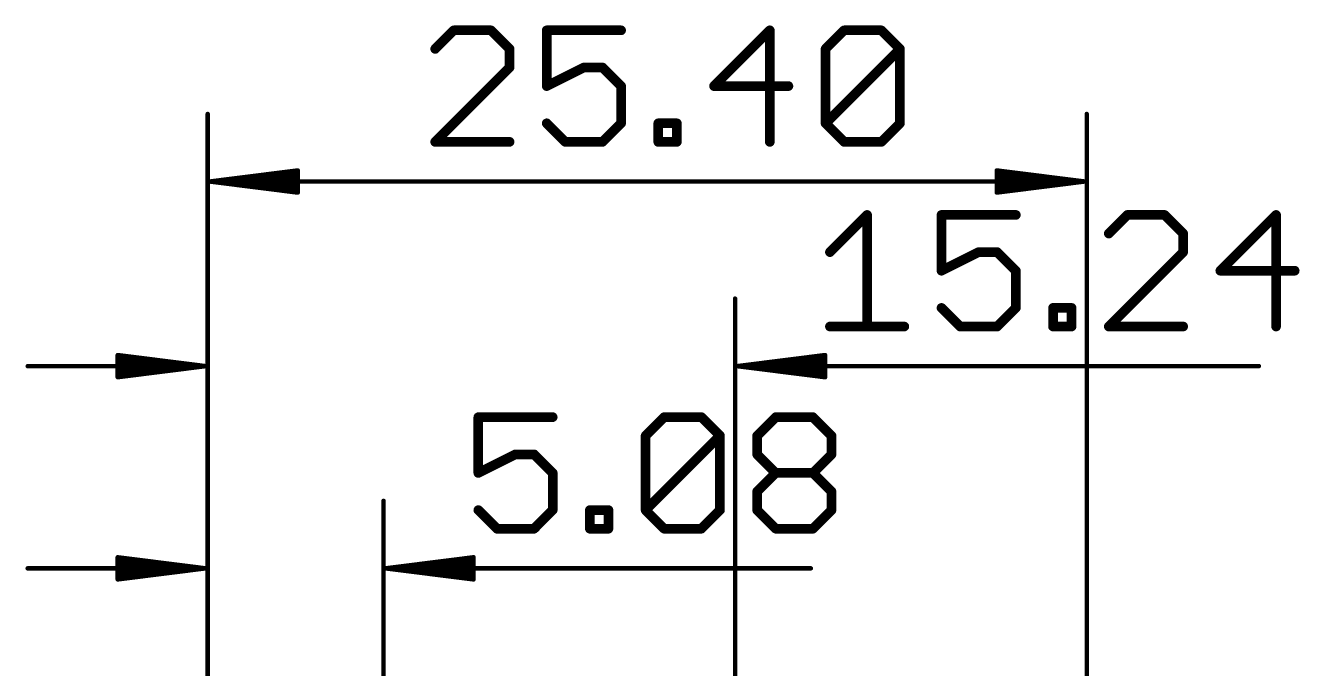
# Model space of a CAD drawing. Extents: x -5.3 to 38.6, y -12.7 to 40.8.
# Drawn here: x -5.27 to 31.55, y 22.25 to 40.83 of the extents above; entities that cross this region are included whole.
import ezdxf

# ---------------------------------------------------------------- set-up
doc = ezdxf.new("R2010")
doc.units = 0
doc.layers.add('47', color=253, linetype='CONTINUOUS')

msp = doc.modelspace()

# ---------------------------------------------------------------- linework, layer by layer
at = {"layer": '47'}
for points, const_width in [([(7.111, 40.6901), (6.5737, 40.1528)], 0.2794), ([(8.1854, 40.6901), (7.111, 40.6901)], 0.2794), ([(8.7226, 40.1528), (8.1854, 40.6901)], 0.2794), ([(11.9454, 40.6901), (9.7965, 40.6901)], 0.2794), ([(9.7965, 40.6901), (9.7965, 39.0784)], 0.2794), ([(16.2423, 40.6901), (14.6306, 39.0784)], 0.2794), ([(16.2423, 37.4667), (16.2423, 40.6901)], 0.2794), ([(17.8534, 40.1528), (18.3906, 40.6901)], 0.2794), ([(18.3906, 40.6901), (19.465, 40.6901)], 0.2794), ([(19.465, 40.6901), (20.0023, 40.1528)], 0.2794), ([(8.7226, 39.6156), (8.7226, 40.1528)], 0.2794), ([(17.8534, 38.0039), (17.8534, 40.1528)], 0.2794), ([(17.8534, 38.0039), (20.0023, 40.1528)], 0.2794), ([(20.0023, 40.1528), (20.0023, 38.0039)], 0.2794), ([(6.5737, 37.4667), (8.7226, 39.6156)], 0.2794), ([(9.7965, 39.0784), (10.8709, 39.6156)], 0.2794), ([(10.8709, 39.6156), (11.4082, 39.6156)], 0.2794), ([(11.4082, 39.6156), (11.9454, 39.0784)], 0.2794), ([(11.9454, 39.0784), (11.9454, 38.0039)], 0.2794), ([(14.6306, 39.0784), (16.7795, 39.0784)], 0.2794), ([(0, 17.272), (0, 38.272)], 0.13), ([(25.4, 21.082), (25.4, 38.272)], 0.13), ([(10.3337, 37.4667), (9.7965, 38.0039)], 0.2794), ([(11.9454, 38.0039), (11.4082, 37.4667)], 0.2794), ([(13.0192, 37.4667), (13.0192, 38.0039)], 0.2794), ([(13.0192, 38.0039), (13.5565, 38.0039)], 0.2794), ([(13.5565, 38.0039), (13.5565, 37.4667)], 0.2794), ([(18.3906, 37.4667), (17.8534, 38.0039)], 0.2794), ([(20.0023, 38.0039), (19.465, 37.4667)], 0.2794), ([(8.7226, 37.4667), (6.5737, 37.4667)], 0.2794), ([(11.4082, 37.4667), (10.3337, 37.4667)], 0.2794), ([(13.5565, 37.4667), (13.0192, 37.4667)], 0.2794), ([(19.465, 37.4667), (18.3906, 37.4667)], 0.2794), ([(0.065, 36.322), (2.6, 36.6412)], 0.13), ([(0.065, 36.322), (2.6, 36.582)], 0.13), ([(0.065, 36.322), (2.6, 36.452)], 0.13), ([(2.6, 36.6412), (2.6, 36.0028)], 0.13), ([(25.335, 36.322), (22.8, 36.6412)], 0.13), ([(22.8, 36.6412), (22.8, 36.0028)], 0.13), ([(25.335, 36.322), (22.8, 36.582)], 0.13), ([(25.335, 36.322), (22.8, 36.452)], 0.13), ([(0.065, 36.322), (25.335, 36.322)], 0.13), ([(2.6, 36.0028), (0.065, 36.322)], 0.13), ([(2.6, 36.192), (0.065, 36.322)], 0.13), ([(2.6, 36.062), (0.065, 36.322)], 0.13), ([(22.8, 36.0028), (25.335, 36.322)], 0.13), ([(22.8, 36.192), (25.335, 36.322)], 0.13), ([(22.8, 36.062), (25.335, 36.322)], 0.13), ([(17.9797, 34.2816), (19.0541, 35.3561)], 0.2794), ([(19.0541, 35.3561), (19.0541, 32.1327)], 0.2794), ([(23.3514, 35.3561), (21.2025, 35.3561)], 0.2794), ([(21.2025, 35.3561), (21.2025, 33.7444)], 0.2794), ([(26.5738, 35.3561), (26.0366, 34.8188)], 0.2794), ([(27.6483, 35.3561), (26.5738, 35.3561)], 0.2794), ([(28.1855, 34.8188), (27.6483, 35.3561)], 0.2794), ([(30.871, 35.3561), (29.2593, 33.7444)], 0.2794), ([(30.871, 32.1327), (30.871, 35.3561)], 0.2794), ([(28.1855, 34.2816), (28.1855, 34.8188)], 0.2794), ([(21.2025, 33.7444), (22.2769, 34.2816)], 0.2794), ([(22.2769, 34.2816), (22.8141, 34.2816)], 0.2794), ([(22.8141, 34.2816), (23.3514, 33.7444)], 0.2794), ([(26.0366, 32.1327), (28.1855, 34.2816)], 0.2794), ([(23.3514, 33.7444), (23.3514, 32.6699)], 0.2794), ([(29.2593, 33.7444), (31.4082, 33.7444)], 0.2794), ([(0, 17.526), (0, 32.938)], 0.13), ([(15.24, 21.082), (15.24, 32.938)], 0.13), ([(21.7397, 32.1327), (21.2025, 32.6699)], 0.2794), ([(23.3514, 32.6699), (22.8141, 32.1327)], 0.2794), ([(24.4252, 32.1327), (24.4252, 32.6699)], 0.2794), ([(24.4252, 32.6699), (24.9624, 32.6699)], 0.2794), ([(24.9624, 32.6699), (24.9624, 32.1327)], 0.2794), ([(17.9797, 32.1327), (20.1286, 32.1327)], 0.2794), ([(22.8141, 32.1327), (21.7397, 32.1327)], 0.2794), ([(24.9624, 32.1327), (24.4252, 32.1327)], 0.2794), ([(28.1855, 32.1327), (26.0366, 32.1327)], 0.2794), ([(-0.065, 30.988), (-2.6, 31.3072)], 0.13), ([(-2.6, 31.3072), (-2.6, 30.6688)], 0.13), ([(-0.065, 30.988), (-2.6, 31.248)], 0.13), ([(15.305, 30.988), (17.84, 31.3072)], 0.13), ([(15.305, 30.988), (17.84, 31.248)], 0.13), ([(17.84, 31.3072), (17.84, 30.6688)], 0.13), ([(-0.065, 30.988), (-5.2, 30.988)], 0.13), ([(-0.065, 30.988), (-2.6, 31.118)], 0.13), ([(-2.6, 30.6688), (-0.065, 30.988)], 0.13), ([(-2.6, 30.858), (-0.065, 30.988)], 0.13), ([(-2.6, 30.728), (-0.065, 30.988)], 0.13), ([(15.305, 30.988), (17.84, 31.118)], 0.13), ([(15.305, 30.988), (30.3719, 30.988)], 0.13), ([(17.84, 30.6688), (15.305, 30.988)], 0.13), ([(17.84, 30.858), (15.305, 30.988)], 0.13), ([(17.84, 30.728), (15.305, 30.988)], 0.13), ([(9.9686, 29.5141), (7.8197, 29.5141)], 0.2794), ([(7.8197, 29.5141), (7.8197, 27.9024)], 0.2794), ([(12.6538, 28.9768), (13.1911, 29.5141)], 0.2794), ([(13.1911, 29.5141), (14.2655, 29.5141)], 0.2794), ([(14.2655, 29.5141), (14.8027, 28.9768)], 0.2794), ([(15.8766, 28.9768), (16.4138, 29.5141)], 0.2794), ([(16.4138, 29.5141), (17.4883, 29.5141)], 0.2794), ([(17.4883, 29.5141), (18.0255, 28.9768)], 0.2794), ([(12.6538, 26.8279), (12.6538, 28.9768)], 0.2794), ([(12.6538, 26.8279), (14.8027, 28.9768)], 0.2794), ([(14.8027, 28.9768), (14.8027, 26.8279)], 0.2794), ([(15.8766, 28.4396), (15.8766, 28.9768)], 0.2794), ([(18.0255, 28.9768), (18.0255, 28.4396)], 0.2794), ([(7.8197, 27.9024), (8.8941, 28.4396)], 0.2794), ([(8.8941, 28.4396), (9.4314, 28.4396)], 0.2794), ([(9.4314, 28.4396), (9.9686, 27.9024)], 0.2794), ([(16.4138, 27.9024), (15.8766, 28.4396)], 0.2794), ([(18.0255, 28.4396), (17.4883, 27.9024)], 0.2794), ([(9.9686, 27.9024), (9.9686, 26.8279)], 0.2794), ([(15.8766, 27.3651), (16.4138, 27.9024)], 0.2794), ([(16.4138, 27.9024), (17.4883, 27.9024)], 0.2794), ([(17.4883, 27.9024), (18.0255, 27.3651)], 0.2794), ([(15.8766, 26.8279), (15.8766, 27.3651)], 0.2794), ([(18.0255, 27.3651), (18.0255, 26.8279)], 0.2794), ([(0, 17.018), (0, 27.096)], 0.13), ([(5.08, 21.082), (5.08, 27.096)], 0.13), ([(8.3569, 26.2907), (7.8197, 26.8279)], 0.2794), ([(9.9686, 26.8279), (9.4314, 26.2907)], 0.2794), ([(11.0425, 26.2907), (11.0425, 26.8279)], 0.2794), ([(11.0425, 26.8279), (11.5797, 26.8279)], 0.2794), ([(11.5797, 26.8279), (11.5797, 26.2907)], 0.2794), ([(13.1911, 26.2907), (12.6538, 26.8279)], 0.2794), ([(14.8027, 26.8279), (14.2655, 26.2907)], 0.2794), ([(16.4138, 26.2907), (15.8766, 26.8279)], 0.2794), ([(18.0255, 26.8279), (17.4883, 26.2907)], 0.2794), ([(9.4314, 26.2907), (8.3569, 26.2907)], 0.2794), ([(11.5797, 26.2907), (11.0425, 26.2907)], 0.2794), ([(14.2655, 26.2907), (13.1911, 26.2907)], 0.2794), ([(17.4883, 26.2907), (16.4138, 26.2907)], 0.2794), ([(-0.065, 25.146), (-2.6, 25.4652)], 0.13), ([(-2.6, 25.4652), (-2.6, 24.8268)], 0.13), ([(-0.065, 25.146), (-2.6, 25.406)], 0.13), ([(5.145, 25.146), (7.68, 25.4652)], 0.13), ([(5.145, 25.146), (7.68, 25.406)], 0.13), ([(7.68, 25.4652), (7.68, 24.8268)], 0.13), ([(-0.065, 25.146), (-5.2, 25.146)], 0.13), ([(-0.065, 25.146), (-2.6, 25.276)], 0.13), ([(-2.6, 24.8268), (-0.065, 25.146)], 0.13), ([(-2.6, 25.016), (-0.065, 25.146)], 0.13), ([(-2.6, 24.886), (-0.065, 25.146)], 0.13), ([(5.145, 25.146), (7.68, 25.276)], 0.13), ([(5.145, 25.146), (17.4271, 25.146)], 0.13), ([(7.68, 24.8268), (5.145, 25.146)], 0.13), ([(7.68, 25.016), (5.145, 25.146)], 0.13), ([(7.68, 24.886), (5.145, 25.146)], 0.13)]:
    msp.add_lwpolyline(points, dxfattribs=dict(at, const_width=const_width))
for points, const_width in [([(7.111, 40.7599, 1), (7.111, 40.6202)], 0.1397), ([(7.1604, 40.6407, 1), (7.0616, 40.7394)], 0.1397), ([(8.2348, 40.7394, 1), (8.136, 40.6407)], 0.1397), ([(8.1854, 40.6202, 1), (8.1854, 40.7599)], 0.1397), ([(9.8663, 40.6901, 1), (9.7266, 40.6901)], 0.1397), ([(9.7965, 40.7599, 1), (9.7965, 40.6202)], 0.1397), ([(11.9454, 40.6202, 1), (11.9454, 40.7599)], 0.1397), ([(16.3121, 40.6901, 1), (16.1724, 40.6901)], 0.1397), ([(16.2917, 40.6407, 1), (16.1929, 40.7394)], 0.1397), ([(18.3906, 40.7599, 1), (18.3906, 40.6202)], 0.1397), ([(18.44, 40.6407, 1), (18.3412, 40.7394)], 0.1397), ([(19.5144, 40.7394, 1), (19.4157, 40.6407)], 0.1397), ([(19.465, 40.6202, 1), (19.465, 40.7599)], 0.1397), ([(6.5243, 40.2022, 1), (6.6231, 40.1034)], 0.1397), ([(8.7925, 40.1528, 1), (8.6528, 40.1528)], 0.1397), ([(8.6732, 40.1034, 1), (8.772, 40.2022)], 0.1397), ([(17.9232, 40.1528, 1), (17.7835, 40.1528)], 0.1397), ([(17.804, 40.2022, 1), (17.9028, 40.1034)], 0.1397), ([(20.0721, 40.1528, 1), (19.9324, 40.1528)], 0.1397), ([(20.0517, 40.1034, 1), (19.9529, 40.2022)], 0.1397), ([(19.9529, 40.1034, 1), (20.0517, 40.2022)], 0.1397), ([(8.6528, 39.6156, 1), (8.7925, 39.6156)], 0.1397), ([(8.772, 39.5662, 1), (8.6732, 39.665)], 0.1397), ([(10.8709, 39.6855, 1), (10.8709, 39.5458)], 0.1397), ([(10.9022, 39.5531, 1), (10.8397, 39.6781)], 0.1397), ([(11.4576, 39.665, 1), (11.3588, 39.5662)], 0.1397), ([(11.4082, 39.5458, 1), (11.4082, 39.6855)], 0.1397), ([(9.7266, 39.0784, 1), (9.8663, 39.0784)], 0.1397), ([(9.7653, 39.1409, 1), (9.8277, 39.0159)], 0.1397), ([(12.0152, 39.0784, 1), (11.8755, 39.0784)], 0.1397), ([(11.896, 39.029, 1), (11.9948, 39.1278)], 0.1397), ([(14.6306, 39.1482, 1), (14.6306, 39.0085)], 0.1397), ([(14.5812, 39.1278, 1), (14.68, 39.029)], 0.1397), ([(16.7795, 39.0085, 1), (16.7795, 39.1482)], 0.1397), ([(0.0325, 38.272, 1), (-0.0325, 38.272)], 0.065), ([(25.4325, 38.272, 1), (25.3675, 38.272)], 0.065), ([(9.8459, 38.0533, 1), (9.7471, 37.9545)], 0.1397), ([(11.8755, 38.0039, 1), (12.0152, 38.0039)], 0.1397), ([(11.9948, 37.9545, 1), (11.896, 38.0533)], 0.1397), ([(13.0192, 38.0738, 1), (13.0192, 37.9341)], 0.1397), ([(13.0891, 38.0039, 1), (12.9494, 38.0039)], 0.1397), ([(13.6263, 38.0039, 1), (13.4866, 38.0039)], 0.1397), ([(13.5565, 37.9341, 1), (13.5565, 38.0738)], 0.1397), ([(17.7835, 38.0039, 1), (17.9232, 38.0039)], 0.1397), ([(17.9028, 38.0533, 1), (17.804, 37.9545)], 0.1397), ([(17.804, 38.0533, 1), (17.9028, 37.9545)], 0.1397), ([(19.9324, 38.0039, 1), (20.0721, 38.0039)], 0.1397), ([(20.0517, 37.9545, 1), (19.9529, 38.0533)], 0.1397), ([(6.5737, 37.5366, 1), (6.5737, 37.3969)], 0.1397), ([(6.5243, 37.5161, 1), (6.6231, 37.4173)], 0.1397), ([(8.7226, 37.3969, 1), (8.7226, 37.5366)], 0.1397), ([(10.3337, 37.5366, 1), (10.3337, 37.3969)], 0.1397), ([(10.2843, 37.4173, 1), (10.3831, 37.5161)], 0.1397), ([(11.3588, 37.5161, 1), (11.4576, 37.4173)], 0.1397), ([(11.4082, 37.3969, 1), (11.4082, 37.5366)], 0.1397), ([(13.0192, 37.5366, 1), (13.0192, 37.3969)], 0.1397), ([(13.5565, 37.3969, 1), (13.5565, 37.5366)], 0.1397), ([(18.3906, 37.5366, 1), (18.3906, 37.3969)], 0.1397), ([(18.3412, 37.4173, 1), (18.44, 37.5161)], 0.1397), ([(19.4157, 37.5161, 1), (19.5144, 37.4173)], 0.1397), ([(19.465, 37.3969, 1), (19.465, 37.5366)], 0.1397), ([(12.9494, 37.4667, 1), (13.0891, 37.4667)], 0.1397), ([(13.4866, 37.4667, 1), (13.6263, 37.4667)], 0.1397), ([(16.1724, 37.4667, 1), (16.3121, 37.4667)], 0.1397), ([(2.6325, 36.6412, 1), (2.5675, 36.6412)], 0.065), ([(2.6041, 36.609, 1), (2.5959, 36.6735)], 0.065), ([(2.6033, 36.5497, 1), (2.5967, 36.6143)], 0.065), ([(2.6017, 36.4195, 1), (2.5983, 36.4845)], 0.065), ([(22.8041, 36.6735, 1), (22.7959, 36.609)], 0.065), ([(22.8325, 36.6412, 1), (22.7675, 36.6412)], 0.065), ([(22.8033, 36.6143, 1), (22.7967, 36.5497)], 0.065), ([(22.8017, 36.4845, 1), (22.7983, 36.4195)], 0.065), ([(0.065, 36.3545, 1), (0.065, 36.2895)], 0.065), ([(0.0691, 36.3542, 1), (0.0609, 36.2898)], 0.065), ([(0.0633, 36.3545, 1), (0.0667, 36.2895)], 0.065), ([(0.0667, 36.3545, 1), (0.0633, 36.2895)], 0.065), ([(0.0683, 36.3543, 1), (0.0617, 36.2897)], 0.065), ([(0.0617, 36.3543, 1), (0.0683, 36.2897)], 0.065), ([(0.0609, 36.3542, 1), (0.0691, 36.2898)], 0.065), ([(2.5967, 36.0297, 1), (2.6033, 36.0943)], 0.065), ([(2.5983, 36.1595, 1), (2.6017, 36.2245)], 0.065), ([(22.7983, 36.2245, 1), (22.8017, 36.1595)], 0.065), ([(22.7967, 36.0943, 1), (22.8033, 36.0297)], 0.065), ([(25.3391, 36.2898, 1), (25.3309, 36.3542)], 0.065), ([(25.3309, 36.2898, 1), (25.3391, 36.3542)], 0.065), ([(25.3383, 36.2897, 1), (25.3317, 36.3543)], 0.065), ([(25.3317, 36.2897, 1), (25.3383, 36.3543)], 0.065), ([(25.3333, 36.2895, 1), (25.3367, 36.3545)], 0.065), ([(25.3367, 36.2895, 1), (25.3333, 36.3545)], 0.065), ([(25.335, 36.2895, 1), (25.335, 36.3545)], 0.065), ([(2.5675, 36.0028, 1), (2.6325, 36.0028)], 0.065), ([(2.5959, 35.9705, 1), (2.6041, 36.035)], 0.065), ([(22.7959, 36.035, 1), (22.8041, 35.9705)], 0.065), ([(22.7675, 36.0028, 1), (22.8325, 36.0028)], 0.065), ([(19.124, 35.3561, 1), (18.9843, 35.3561)], 0.1397), ([(19.1035, 35.3067, 1), (19.0048, 35.4054)], 0.1397), ([(21.2723, 35.3561, 1), (21.1326, 35.3561)], 0.1397), ([(21.2025, 35.4259, 1), (21.2025, 35.2862)], 0.1397), ([(23.3514, 35.2862, 1), (23.3514, 35.4259)], 0.1397), ([(26.5738, 35.4259, 1), (26.5738, 35.2862)], 0.1397), ([(26.6232, 35.3067, 1), (26.5244, 35.4054)], 0.1397), ([(27.6976, 35.4054, 1), (27.5989, 35.3067)], 0.1397), ([(27.6483, 35.2862, 1), (27.6483, 35.4259)], 0.1397), ([(30.9409, 35.3561, 1), (30.8012, 35.3561)], 0.1397), ([(30.9204, 35.3067, 1), (30.8216, 35.4054)], 0.1397), ([(25.9872, 34.8682, 1), (26.086, 34.7694)], 0.1397), ([(28.2553, 34.8188, 1), (28.1156, 34.8188)], 0.1397), ([(28.1361, 34.7694, 1), (28.2349, 34.8682)], 0.1397), ([(17.9303, 34.331, 1), (18.0291, 34.2322)], 0.1397), ([(22.2769, 34.3515, 1), (22.2769, 34.2118)], 0.1397), ([(22.3081, 34.2191, 1), (22.2457, 34.3441)], 0.1397), ([(22.8635, 34.331, 1), (22.7647, 34.2322)], 0.1397), ([(22.8141, 34.2118, 1), (22.8141, 34.3515)], 0.1397), ([(28.1156, 34.2816, 1), (28.2553, 34.2816)], 0.1397), ([(28.2349, 34.2322, 1), (28.1361, 34.331)], 0.1397), ([(21.1712, 33.8069, 1), (21.2337, 33.6819)], 0.1397), ([(23.4212, 33.7444, 1), (23.2815, 33.7444)], 0.1397), ([(29.2593, 33.8142, 1), (29.2593, 33.6745)], 0.1397), ([(31.4082, 33.6745, 1), (31.4082, 33.8142)], 0.1397), ([(21.1326, 33.7444, 1), (21.2723, 33.7444)], 0.1397), ([(23.302, 33.695, 1), (23.4007, 33.7938)], 0.1397), ([(29.2099, 33.7938, 1), (29.3087, 33.695)], 0.1397), ([(0.0325, 32.938, 1), (-0.0325, 32.938)], 0.065), ([(15.2725, 32.938, 1), (15.2075, 32.938)], 0.065), ([(21.2518, 32.7193, 1), (21.1531, 32.6205)], 0.1397), ([(23.4007, 32.6205, 1), (23.302, 32.7193)], 0.1397), ([(24.4252, 32.7398, 1), (24.4252, 32.6001)], 0.1397), ([(24.4951, 32.6699, 1), (24.3554, 32.6699)], 0.1397), ([(25.0323, 32.6699, 1), (24.8926, 32.6699)], 0.1397), ([(24.9624, 32.6001, 1), (24.9624, 32.7398)], 0.1397), ([(23.2815, 32.6699, 1), (23.4212, 32.6699)], 0.1397), ([(17.9797, 32.2026, 1), (17.9797, 32.0628)], 0.1397), ([(18.9843, 32.1327, 1), (19.124, 32.1327)], 0.1397), ([(20.1286, 32.0628, 1), (20.1286, 32.2026)], 0.1397), ([(21.7397, 32.2026, 1), (21.7397, 32.0628)], 0.1397), ([(21.6903, 32.0833, 1), (21.7891, 32.1821)], 0.1397), ([(22.7647, 32.1821, 1), (22.8635, 32.0833)], 0.1397), ([(22.8141, 32.0628, 1), (22.8141, 32.2026)], 0.1397), ([(24.4252, 32.2026, 1), (24.4252, 32.0628)], 0.1397), ([(24.3554, 32.1327, 1), (24.4951, 32.1327)], 0.1397), ([(24.8926, 32.1327, 1), (25.0323, 32.1327)], 0.1397), ([(24.9624, 32.0628, 1), (24.9624, 32.2026)], 0.1397), ([(26.0366, 32.2026, 1), (26.0366, 32.0628)], 0.1397), ([(25.9872, 32.1821, 1), (26.086, 32.0833)], 0.1397), ([(28.1855, 32.0628, 1), (28.1855, 32.2026)], 0.1397), ([(30.8012, 32.1327, 1), (30.9409, 32.1327)], 0.1397), ([(-2.5959, 31.3395, 1), (-2.6041, 31.275)], 0.065), ([(-2.5675, 31.3072, 1), (-2.6325, 31.3072)], 0.065), ([(-2.5967, 31.2803, 1), (-2.6033, 31.2157)], 0.065), ([(17.8725, 31.3072, 1), (17.8075, 31.3072)], 0.065), ([(17.8441, 31.275, 1), (17.8359, 31.3395)], 0.065), ([(17.8433, 31.2157, 1), (17.8367, 31.2803)], 0.065), ([(-5.2, 31.0205, 1), (-5.2, 30.9555)], 0.065), ([(-2.5983, 31.1505, 1), (-2.6017, 31.0855)], 0.065), ([(-2.6017, 30.8905, 1), (-2.5983, 30.8255)], 0.065), ([(-0.0609, 30.9558, 1), (-0.0691, 31.0202)], 0.065), ([(-0.0691, 30.9558, 1), (-0.0609, 31.0202)], 0.065), ([(-0.0617, 30.9557, 1), (-0.0683, 31.0203)], 0.065), ([(-0.0683, 30.9557, 1), (-0.0617, 31.0203)], 0.065), ([(-0.0667, 30.9555, 1), (-0.0633, 31.0205)], 0.065), ([(-0.0633, 30.9555, 1), (-0.0667, 31.0205)], 0.065), ([(-0.065, 30.9555, 1), (-0.065, 31.0205)], 0.065), ([(15.305, 31.0205, 1), (15.305, 30.9555)], 0.065), ([(15.3091, 31.0202, 1), (15.3009, 30.9558)], 0.065), ([(15.3033, 31.0205, 1), (15.3067, 30.9555)], 0.065), ([(15.3067, 31.0205, 1), (15.3033, 30.9555)], 0.065), ([(15.3083, 31.0203, 1), (15.3017, 30.9557)], 0.065), ([(15.3017, 31.0203, 1), (15.3083, 30.9557)], 0.065), ([(15.3009, 31.0202, 1), (15.3091, 30.9558)], 0.065), ([(17.8417, 31.0855, 1), (17.8383, 31.1505)], 0.065), ([(17.8383, 30.8255, 1), (17.8417, 30.8905)], 0.065), ([(30.3719, 30.9555, 1), (30.3719, 31.0205)], 0.065), ([(-2.6033, 30.7603, 1), (-2.5967, 30.6957)], 0.065), ([(-2.6041, 30.701, 1), (-2.5959, 30.6365)], 0.065), ([(-2.6325, 30.6688, 1), (-2.5675, 30.6688)], 0.065), ([(17.8075, 30.6688, 1), (17.8725, 30.6688)], 0.065), ([(17.8359, 30.6365, 1), (17.8441, 30.701)], 0.065), ([(17.8367, 30.6957, 1), (17.8433, 30.7603)], 0.065), ([(7.8197, 29.5839, 1), (7.8197, 29.4442)], 0.1397), ([(7.8895, 29.5141, 1), (7.7499, 29.5141)], 0.1397), ([(9.9686, 29.4442, 1), (9.9686, 29.5839)], 0.1397), ([(13.1911, 29.5839, 1), (13.1911, 29.4442)], 0.1397), ([(13.2404, 29.4647, 1), (13.1417, 29.5634)], 0.1397), ([(14.3149, 29.5634, 1), (14.2161, 29.4647)], 0.1397), ([(14.2655, 29.4442, 1), (14.2655, 29.5839)], 0.1397), ([(16.4138, 29.5839, 1), (16.4138, 29.4442)], 0.1397), ([(16.4632, 29.4647, 1), (16.3644, 29.5634)], 0.1397), ([(17.5376, 29.5634, 1), (17.4389, 29.4647)], 0.1397), ([(17.4883, 29.4442, 1), (17.4883, 29.5839)], 0.1397), ([(12.7237, 28.9768, 1), (12.584, 28.9768)], 0.1397), ([(12.6044, 29.0262, 1), (12.7032, 28.9274)], 0.1397), ([(14.8726, 28.9768, 1), (14.7329, 28.9768)], 0.1397), ([(14.8521, 28.9274, 1), (14.7533, 29.0262)], 0.1397), ([(14.7533, 28.9274, 1), (14.8521, 29.0262)], 0.1397), ([(15.9464, 28.9768, 1), (15.8067, 28.9768)], 0.1397), ([(15.8272, 29.0262, 1), (15.926, 28.9274)], 0.1397), ([(18.0953, 28.9768, 1), (17.9556, 28.9768)], 0.1397), ([(17.9761, 28.9274, 1), (18.0749, 29.0262)], 0.1397), ([(8.8941, 28.5095, 1), (8.8941, 28.3698)], 0.1397), ([(8.9254, 28.3771, 1), (8.8629, 28.5021)], 0.1397), ([(9.4808, 28.489, 1), (9.382, 28.3902)], 0.1397), ([(9.4314, 28.3698, 1), (9.4314, 28.5095)], 0.1397), ([(15.8067, 28.4396, 1), (15.9464, 28.4396)], 0.1397), ([(15.926, 28.489, 1), (15.8272, 28.3902)], 0.1397), ([(17.9556, 28.4396, 1), (18.0953, 28.4396)], 0.1397), ([(18.0749, 28.3902, 1), (17.9761, 28.489)], 0.1397), ([(7.7885, 27.9649, 1), (7.8509, 27.8399)], 0.1397), ([(10.0385, 27.9024, 1), (9.8988, 27.9024)], 0.1397), ([(9.9192, 27.853, 1), (10.018, 27.9518)], 0.1397), ([(16.4138, 27.9722, 1), (16.4138, 27.8325)], 0.1397), ([(16.4632, 27.853, 1), (16.3644, 27.9518)], 0.1397), ([(16.3644, 27.853, 1), (16.4632, 27.9518)], 0.1397), ([(17.5376, 27.9518, 1), (17.4389, 27.853)], 0.1397), ([(17.4389, 27.9518, 1), (17.5376, 27.853)], 0.1397), ([(17.4883, 27.8325, 1), (17.4883, 27.9722)], 0.1397), ([(7.7499, 27.9024, 1), (7.8895, 27.9024)], 0.1397), ([(15.9464, 27.3651, 1), (15.8067, 27.3651)], 0.1397), ([(15.8272, 27.4145, 1), (15.926, 27.3158)], 0.1397), ([(18.0953, 27.3651, 1), (17.9556, 27.3651)], 0.1397), ([(17.9761, 27.3158, 1), (18.0749, 27.4145)], 0.1397), ([(0.0325, 27.096, 1), (-0.0325, 27.096)], 0.065), ([(5.1125, 27.096, 1), (5.0475, 27.096)], 0.065), ([(7.8691, 26.8773, 1), (7.7703, 26.7785)], 0.1397), ([(9.8988, 26.8279, 1), (10.0385, 26.8279)], 0.1397), ([(10.018, 26.7785, 1), (9.9192, 26.8773)], 0.1397), ([(11.1123, 26.8279, 1), (10.9726, 26.8279)], 0.1397), ([(11.0425, 26.8978, 1), (11.0425, 26.7581)], 0.1397), ([(11.6495, 26.8279, 1), (11.5098, 26.8279)], 0.1397), ([(11.5797, 26.7581, 1), (11.5797, 26.8978)], 0.1397), ([(12.7032, 26.8773, 1), (12.6044, 26.7785)], 0.1397), ([(12.6044, 26.8773, 1), (12.7032, 26.7785)], 0.1397), ([(12.584, 26.8279, 1), (12.7237, 26.8279)], 0.1397), ([(14.7329, 26.8279, 1), (14.8726, 26.8279)], 0.1397), ([(14.8521, 26.7785, 1), (14.7533, 26.8773)], 0.1397), ([(15.8067, 26.8279, 1), (15.9464, 26.8279)], 0.1397), ([(15.926, 26.8773, 1), (15.8272, 26.7785)], 0.1397), ([(17.9556, 26.8279, 1), (18.0953, 26.8279)], 0.1397), ([(18.0749, 26.7785, 1), (17.9761, 26.8773)], 0.1397), ([(8.3569, 26.3605, 1), (8.3569, 26.2209)], 0.1397), ([(8.3075, 26.2413, 1), (8.4063, 26.3401)], 0.1397), ([(9.382, 26.3401, 1), (9.4808, 26.2413)], 0.1397), ([(9.4314, 26.2209, 1), (9.4314, 26.3605)], 0.1397), ([(10.9726, 26.2907, 1), (11.1123, 26.2907)], 0.1397), ([(11.0425, 26.3605, 1), (11.0425, 26.2209)], 0.1397), ([(11.5098, 26.2907, 1), (11.6495, 26.2907)], 0.1397), ([(11.5797, 26.2209, 1), (11.5797, 26.3605)], 0.1397), ([(13.1911, 26.3605, 1), (13.1911, 26.2209)], 0.1397), ([(13.1417, 26.2413, 1), (13.2404, 26.3401)], 0.1397), ([(14.2161, 26.3401, 1), (14.3149, 26.2413)], 0.1397), ([(14.2655, 26.2209, 1), (14.2655, 26.3605)], 0.1397), ([(16.4138, 26.3605, 1), (16.4138, 26.2209)], 0.1397), ([(16.3644, 26.2413, 1), (16.4632, 26.3401)], 0.1397), ([(17.4389, 26.3401, 1), (17.5376, 26.2413)], 0.1397), ([(17.4883, 26.2209, 1), (17.4883, 26.3605)], 0.1397), ([(-2.5959, 25.4975, 1), (-2.6041, 25.433)], 0.065), ([(-2.5675, 25.4652, 1), (-2.6325, 25.4652)], 0.065), ([(-2.5967, 25.4383, 1), (-2.6033, 25.3737)], 0.065), ([(7.7125, 25.4652, 1), (7.6475, 25.4652)], 0.065), ([(7.6841, 25.433, 1), (7.6759, 25.4975)], 0.065), ([(7.6833, 25.3737, 1), (7.6767, 25.4383)], 0.065), ([(-5.2, 25.1785, 1), (-5.2, 25.1135)], 0.065), ([(-2.5983, 25.3085, 1), (-2.6017, 25.2435)], 0.065), ([(-2.6017, 25.0485, 1), (-2.5983, 24.9835)], 0.065), ([(-0.0609, 25.1138, 1), (-0.0691, 25.1782)], 0.065), ([(-0.0691, 25.1138, 1), (-0.0609, 25.1782)], 0.065), ([(-0.0617, 25.1137, 1), (-0.0683, 25.1783)], 0.065), ([(-0.0683, 25.1137, 1), (-0.0617, 25.1783)], 0.065), ([(-0.0667, 25.1135, 1), (-0.0633, 25.1785)], 0.065), ([(-0.0633, 25.1135, 1), (-0.0667, 25.1785)], 0.065), ([(-0.065, 25.1135, 1), (-0.065, 25.1785)], 0.065), ([(5.145, 25.1785, 1), (5.145, 25.1135)], 0.065), ([(5.1491, 25.1782, 1), (5.1409, 25.1138)], 0.065), ([(5.1433, 25.1785, 1), (5.1467, 25.1135)], 0.065), ([(5.1467, 25.1785, 1), (5.1433, 25.1135)], 0.065), ([(5.1483, 25.1783, 1), (5.1417, 25.1137)], 0.065), ([(5.1417, 25.1783, 1), (5.1483, 25.1137)], 0.065), ([(5.1409, 25.1782, 1), (5.1491, 25.1138)], 0.065), ([(7.6817, 25.2435, 1), (7.6783, 25.3085)], 0.065), ([(7.6783, 24.9835, 1), (7.6817, 25.0485)], 0.065), ([(17.4271, 25.1135, 1), (17.4271, 25.1785)], 0.065), ([(-2.6033, 24.9183, 1), (-2.5967, 24.8537)], 0.065), ([(-2.6041, 24.859, 1), (-2.5959, 24.7945)], 0.065), ([(-2.6325, 24.8268, 1), (-2.5675, 24.8268)], 0.065), ([(7.6475, 24.8268, 1), (7.7125, 24.8268)], 0.065), ([(7.6759, 24.7945, 1), (7.6841, 24.859)], 0.065), ([(7.6767, 24.8537, 1), (7.6833, 24.9183)], 0.065)]:
    msp.add_lwpolyline(points, format="xyb", dxfattribs=dict(at, const_width=const_width))

doc.saveas('drawing.dxf')
